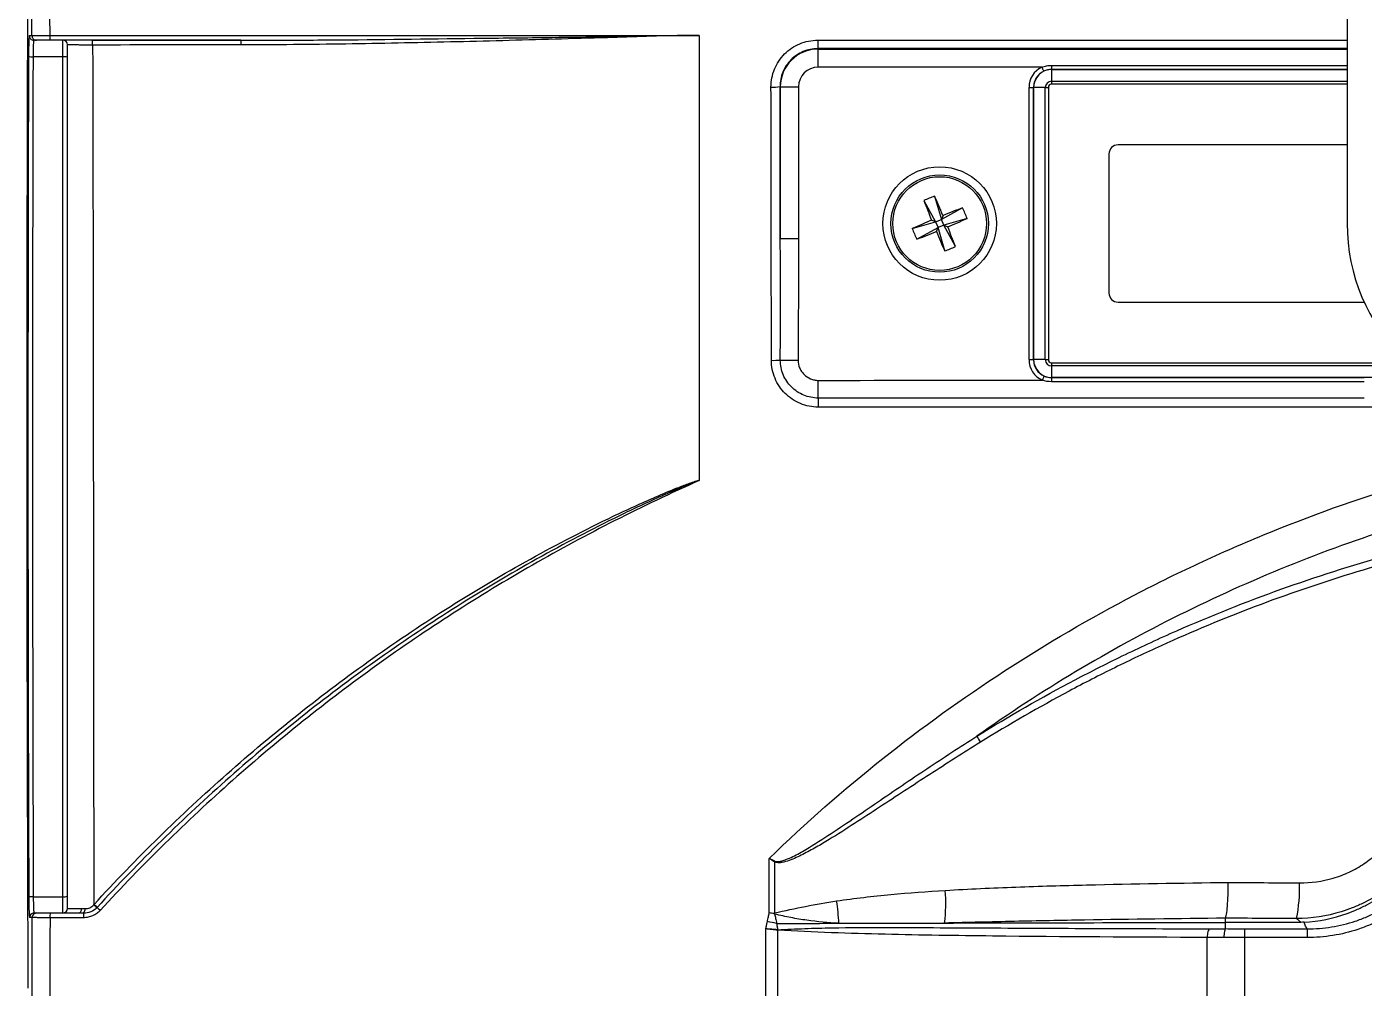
# Model space of a CAD drawing. Extents: x 14.8 to 109.8, y 1.6 to 86.6.
# Drawn here: x 70.87 to 75.294, y 35.009 to 38.189 of the extents above; entities that cross this region are included whole.
import ezdxf

# ---------------------------------------------------------------- set-up
doc = ezdxf.new("R2010")
doc.units = 0
doc.header["$MEASUREMENT"] = 0
doc.layers.add('OBJECT', color=7, linetype='CONTINUOUS')

msp = doc.modelspace()

# ---------------------------------------------------------------- linework, layer by layer
at = {"layer": 'OBJECT'}
for p, q in [((75.2369, 44.1632), (75.2369, 37.5382)), ((70.8784, 38.1595), (70.8871, 38.1595)), ((70.9021, 38.1445), (70.8934, 38.1445)), ((70.9458, 38.1605), (73.0943, 38.1605)), ((71.5784, 38.1445), (70.9461, 38.1445)), ((70.9893, 38.0897), (70.9893, 38.1445)), ((70.9893, 38.0897), (70.8908, 38.0897)), ((70.9893, 35.3121), (70.9893, 38.0897)), ((73.486, 38.1165), (73.4872, 38.1152)), ((73.4872, 38.1152), (75.2369, 38.1152)), ((73.4872, 38.0553), (73.4872, 38.1152)), ((74.2269, 38.0553), (73.4872, 38.0553)), ((74.2593, 38.0612), (74.2593, 38.0477)), ((74.2593, 38.0612), (75.2369, 38.0612)), ((74.2593, 38.0475), (74.2593, 38.0477)), ((75.2369, 38.0477), (74.2593, 38.0477)), ((74.2593, 38.0475), (75.2369, 38.0475)), ((74.2593, 38.0475), (74.2593, 38.009)), ((74.2593, 38.009), (74.2593, 37.9987)), ((74.2593, 38.009), (75.2369, 38.009)), ((75.2369, 37.9987), (74.2593, 37.9987)), ((73.3623, 37.9903), (73.3614, 37.9912)), ((73.3623, 37.489), (73.3623, 37.9903)), ((73.3623, 37.9903), (73.4223, 37.9903)), ((73.4223, 37.9903), (73.4223, 37.489)), ((74.1848, 37.9882), (74.1998, 37.9882)), ((74.1848, 37.0882), (74.1848, 37.9882)), ((74.2, 37.9882), (74.1998, 37.9882)), ((74.1998, 37.9882), (74.1998, 37.0882)), ((74.2, 37.0882), (74.2, 37.9882)), ((74.2386, 37.9882), (74.2, 37.9882)), ((74.2386, 37.0882), (74.2386, 37.9882)), ((74.2386, 37.9882), (74.2488, 37.9882)), ((74.2488, 37.9882), (74.2488, 37.0882)), ((75.2369, 37.7982), (74.4793, 37.7982)), ((74.4493, 37.7682), (74.4493, 37.3082)), ((73.8373, 37.6142), (73.8759, 37.5438)), ((73.8725, 37.6287), (73.8949, 37.5516)), ((73.9653, 37.5902), (73.8949, 37.5516)), ((73.9004, 37.5648), (73.8949, 37.5516)), ((73.7988, 37.5214), (73.8759, 37.5438)), ((73.8133, 37.4862), (73.8838, 37.5248)), ((73.8759, 37.5438), (73.8627, 37.5493)), ((73.8759, 37.5438), (73.8949, 37.5516)), ((73.8759, 37.5438), (73.8838, 37.5248)), ((73.8783, 37.5116), (73.8838, 37.5248)), ((73.9027, 37.5327), (73.8838, 37.5248)), ((73.9061, 37.4477), (73.8838, 37.5248)), ((73.9027, 37.5327), (73.8949, 37.5516)), ((73.9798, 37.555), (73.9027, 37.5327)), ((73.9027, 37.5327), (73.9159, 37.5272)), ((73.9413, 37.4622), (73.9027, 37.5327)), ((73.3623, 37.489), (73.4223, 37.489)), ((74.4793, 37.2782), (75.2935, 37.2782)), ((73.3623, 37.0865), (73.4213, 37.0863)), ((74.1848, 37.0882), (74.1998, 37.0882)), ((74.2, 37.0882), (74.1998, 37.0882)), ((74.2386, 37.0882), (74.2, 37.0882)), ((74.2386, 37.0882), (74.2488, 37.0882)), ((74.2593, 37.0777), (74.2593, 37.0675)), ((74.2593, 37.0777), (75.4394, 37.0777)), ((74.2593, 37.0675), (74.2593, 37.0289)), ((75.4508, 37.0675), (74.2593, 37.0675)), ((75.4996, 37.0289), (74.2593, 37.0289)), ((74.2593, 37.0289), (74.2593, 37.0287)), ((74.2593, 37.0287), (74.2593, 37.015)), ((70.8916, 35.3121), (70.9893, 35.3121)), ((70.9893, 35.2582), (70.9893, 35.3121)), ((70.8942, 35.2582), (70.9031, 35.2582)), ((70.9472, 35.2582), (71.0438, 35.2582)), ((70.8882, 35.2432), (70.8792, 35.2432)), ((71.0576, 35.2425), (70.9469, 35.2425)), ((74.8343, 35.2273), (74.8343, 35.241)), ((75.1044, 35.1769), (74.8975, 35.1769)), ((74.8978, 35.2055), (75.1048, 35.2055))]:
    msp.add_line(p, q, dxfattribs=at)
at = {"layer": 'OBJECT', "flags": 128}
for points in [[(74.2269, 38.0553), (74.2281, 38.0527), (74.2293, 38.0502), (74.2305, 38.0479), (74.2314, 38.0459), (74.2322, 38.0442), (74.2329, 38.0429), (74.2333, 38.0421), (74.2334, 38.0418)], [(74.229, 37.0202), (74.2302, 37.0228), (74.2313, 37.0253), (74.2324, 37.0276), (74.2333, 37.0297), (74.234, 37.0314), (74.2346, 37.0327), (74.235, 37.0335), (74.2351, 37.0339)], [(74.2593, 37.0287), (74.4093, 37.0287), (75.0093, 37.0287), (75.2936, 37.0287)], [(73.4878, 36.9611), (73.4878, 36.9641), (73.4878, 36.9687), (73.4878, 36.9748), (73.4878, 36.9821), (73.4878, 36.9905), (73.4878, 36.9997), (73.4878, 37.0095), (73.4878, 37.0196)], [(71.0438, 35.2582), (71.0453, 35.2585), (71.0466, 35.2594), (71.0479, 35.2608), (71.049, 35.2627), (71.0499, 35.2651), (71.0506, 35.2677), (71.0509, 35.2706), (71.051, 35.2736)], [(74.8343, 35.241), (74.8343, 35.241), (74.8343, 35.241)]]:
    msp.add_lwpolyline(points, dxfattribs=at)
at = {"layer": 'OBJECT'}
for radius in [0.1875, 0.161, 0.1549]:
    msp.add_circle((73.8893, 37.5382), radius, dxfattribs=at)
for centre, radius, start, end in [((70.8934, 38.1595), 0.015, 179.9822, 269.9825), ((70.9021, 38.1595), 0.015, 179.9822, 269.9825), ((71.1416, 38.1563), 0.1958, 178.7765, 183.4641), ((70.9893, 38.1295), 0.015, 360, 90), ((71.0312, 38.1326), 0.0567, 355.7857, 12.0678), ((71.5089, 38.1329), 0.0704, 356.7747, 9.4561), ((79.0702, 38.1384), 5.5842, 179.9379, 180.2249), ((70.8874, 38.1376), 0.0481, 256.045, 274.0611), ((70.993, 38.0453), 0.0445, 75.3109, 94.8012), ((74.2593, 37.9882), 0.0745, 115.8033, 180), ((74.2593, 37.9882), 0.0593, 90, 180), ((74.2593, 37.9882), 0.0595, 115.8033, 180), ((74.2593, 37.9882), 0.0208, 90, 180), ((74.2593, 37.9882), 0.0105, 90, 180), ((73.3383, 38.1244), 0.1352, 267.1017, 279.8562), ((74.4793, 37.7682), 0.03, 90, 180), ((74.0062, 37.2554), 0.3965, 109.698, 115.1987), ((76.428, 38.5896), 2.7682, 200.6303, 202.0738), ((71.3494, 36.4913), 2.7676, 22.8227, 24.2665), ((74.9406, 34.9996), 2.7681, 110.6303, 112.0738), ((73.6065, 37.4214), 0.3965, 19.698, 25.1985), ((74.9363, 34.9981), 2.7679, 112.8227, 114.2664), ((74.1721, 37.6551), 0.3965, 199.698, 205.1987), ((72.8427, 40.0775), 2.767, 292.8224, 294.2666), ((71.3515, 36.4872), 2.7673, 20.63, 22.074), ((75.8619, 37.5382), 0.625, 180, 0), ((72.8384, 40.076), 2.7672, 290.63, 292.0741), ((76.4293, 38.5852), 2.7677, 202.8226, 204.2664), ((73.7725, 37.821), 0.3965, 289.6978, 295.1986), ((74.4793, 37.3082), 0.03, 180, 270), ((73.3381, 37.5182), 0.4324, 269.2976, 273.2071), ((74.2593, 37.0882), 0.0745, 180, 246.0111), ((74.2593, 37.0882), 0.0595, 180, 246.0111), ((74.2593, 37.0882), 0.0593, 180, 270), ((74.2593, 37.0882), 0.0208, 180, 270), ((74.2593, 37.0882), 0.0105, 180, 270), ((82.3396, 36.9364), 8.8518, 179.84049, 180.03363), ((74.1849, 35.9244), 0.1904, 205.2186, 212.304), ((73.5308, 35.329), 0.2121, 151.5569, 152.3961), ((74.5897, 35.3393), 0.49, 348.2818, 2.1589), ((70.8882, 35.2713), 0.0409, 85.2463, 106.4632), ((70.993, 35.3498), 0.0379, 264.3838, 287.3175), ((73.3759, 35.2903), 0.5338, 352.9803, 4.5958), ((70.8942, 35.2432), 0.015, 90.0176, 180.0166), ((70.9031, 35.2432), 0.015, 90.0173, 180.0174), ((71.1379, 35.2466), 0.1911, 176.5011, 181.2138), ((70.9893, 35.2732), 0.015, 270, 0), ((71.355, 35.2456), 0.2974, 177.6308, 180.5978), ((71.0422, 35.2717), 0.0208, 318.6311, 3.5911), ((70.9668, 35.1536), 0.1817, 42.1481, 46.5542), ((70.9718, 35.1514), 0.1812, 43.7695, 48.1837), ((71.217, 35.3833), 0.1563, 222.9581, 228.1862), ((72.7823, 35.1856), 0.7745, 2.8523, 8.342), ((73.4475, 35.1922), 0.0946, 173.5078, 174.671), ((73.4486, 35.1954), 0.0951, 175.4519, 176.6129), ((75.7487, 35.1824), 0.6443, 177.9384, 180.4884)]:
    msp.add_arc(centre, radius, start, end, dxfattribs=at)
for centre, major_axis, ratio, start_param, end_param in [((70.8784, 38.0845), (0, 0.075), 0.034921, 0, 1.484186), ((70.8934, 38.0845), (0, 0.06), 0.043651, 0, 1.484186), ((71.3877, 36.8182), (0, 14.7132), 0.034921, 1.484186, 1.673448), ((71.4027, 36.8182), (0, 14.6982), 0.034956, 1.484186, 1.673448), ((73.4873, 37.9902), (0.0884, -0.0884), 0.999951, 2.356803, 3.926382), ((73.4873, 37.9902), (0.046, -0.046), 0.998783, 2.356803, 3.926382), ((70.8792, 35.3182), (0, 0.075), 0.034921, 1.673448, 3.141593), ((70.8942, 35.3182), (0, 0.06), 0.043651, 1.673448, 3.141593)]:
    msp.add_ellipse(centre, major_axis=major_axis, ratio=ratio, start_param=start_param, end_param=end_param, dxfattribs=at)
for points in [[(70.8871, 38.1595), (70.8855, 38.83), (70.883, 39.4984), (70.8796, 40.1632)], [(70.9383, 40.1632), (70.9418, 39.4988), (70.9443, 38.8306), (70.9458, 38.1605)], [(71.0866, 38.1445), (71.2505, 38.1445), (71.4144, 38.1445), (71.5784, 38.1445)], [(72.9632, 38.1595), (72.9633, 38.1592), (72.9633, 38.1589), (72.9633, 38.1587)], [(73.0943, 38.1605), (73.0943, 38.1551), (73.0943, 38.1498), (73.0943, 38.1445)], [(73.0943, 38.1445), (73.0943, 38.1216), (73.0943, 38.0987), (73.0943, 38.0758)], [(71.5792, 38.1289), (71.4153, 38.1288), (71.2515, 38.1287), (71.0877, 38.1285)], [(73.3328, 37.0858), (73.3325, 37.3872), (73.3321, 37.6885), (73.3314, 37.9894)], [(73.3614, 37.9912), (73.3618, 37.8239), (73.3621, 37.6565), (73.3623, 37.489)], [(73.3623, 37.0865), (73.3624, 37.2207), (73.3624, 37.3548), (73.3623, 37.489)], [(74.2351, 37.0339), (74.2428, 37.0305), (74.251, 37.0287), (74.2593, 37.0287)], [(73.4878, 37.0196), (73.7349, 37.0197), (73.982, 37.0199), (74.229, 37.0202)], [(74.2593, 37.015), (74.249, 37.015), (74.2388, 37.0167), (74.229, 37.0202)], [(75.2936, 36.9612), (74.6917, 36.9614), (74.0897, 36.9611), (73.4878, 36.9611)], [(73.0943, 36.7044), (73.0943, 36.699), (73.0943, 36.6936), (73.0943, 36.6882)], [(73.3443, 35.4301), (73.3381, 35.4329), (73.3319, 35.4357), (73.3257, 35.4386)], [(73.3429, 35.4273), (73.3372, 35.4311), (73.3314, 35.4348), (73.3257, 35.4386)], [(74.8439, 35.3593), (74.9223, 35.3588), (75.0009, 35.3583), (75.0794, 35.3577)], [(71.0578, 35.2579), (71.0531, 35.2581), (71.0485, 35.2582), (71.0438, 35.2582)], [(71.051, 35.2736), (71.0549, 35.2736), (71.0589, 35.2733), (71.063, 35.273)], [(71.0917, 35.2855), (71.092, 35.2858), (71.0923, 35.2861), (71.0926, 35.2864)], [(71.1026, 35.2767), (71.1022, 35.2763), (71.1019, 35.2759), (71.1015, 35.2755)], [(73.3415, 35.2565), (73.3362, 35.2571), (73.3309, 35.2577), (73.3257, 35.2583)], [(70.8818, 33.1779), (70.8849, 33.8636), (70.887, 34.5526), (70.8882, 35.2432)], [(70.9469, 35.2425), (70.9457, 34.5495), (70.9436, 33.8582), (70.9405, 33.1702)], [(73.35, 35.2237), (73.34, 35.2257), (73.3297, 35.2278), (73.3194, 35.23)], [(73.3501, 35.2237), (73.35, 35.2237), (73.35, 35.2237), (73.35, 35.2237)], [(73.3501, 35.2237), (73.4187, 35.2238), (73.4873, 35.224), (73.5559, 35.2242)], [(73.5559, 35.2242), (73.6724, 35.2245), (73.789, 35.2247), (73.9057, 35.225)], [(73.9057, 35.225), (74.2151, 35.2258), (74.5246, 35.2265), (74.8343, 35.2273)], [(74.8343, 35.241), (74.8343, 35.241), (74.8343, 35.241), (74.8343, 35.241)], [(75.0695, 35.2397), (74.9911, 35.2402), (74.9127, 35.2406), (74.8343, 35.241)], [(75.0841, 35.2273), (75.0009, 35.2273), (74.9176, 35.2273), (74.8343, 35.2273)], [(75.0946, 35.2276), (75.0912, 35.2274), (75.0877, 35.2273), (75.0841, 35.2273)], [(75.1048, 35.2055), (75.101, 35.211), (75.0976, 35.2184), (75.0946, 35.2276)], [(73.3537, 35.201), (73.3535, 35.201), (73.3534, 35.201), (73.3533, 35.201)], [(73.3535, 35.2029), (73.3536, 35.2029), (73.3537, 35.2029), (73.3538, 35.2029)], [(74.8298, 35.1777), (74.8109, 35.1773), (74.7924, 35.1772), (74.7742, 35.1772)], [(74.782, 35.2058), (74.7991, 35.2058), (74.8166, 35.206), (74.8343, 35.2063)], [(74.8975, 35.1769), (74.8748, 35.1769), (74.8521, 35.1771), (74.8298, 35.1777)], [(74.8343, 35.2064), (74.8553, 35.2058), (74.8765, 35.2055), (74.8978, 35.2055)], [(74.8975, 35.1769), (74.8975, 34.5569), (74.8974, 33.9374), (74.8971, 33.3186)]]:
    msp.add_open_spline(points, degree=3, dxfattribs=at)
for points, knots in [([(70.8729, 38.3824), (70.8719, 38.1021), (70.8711, 37.8211), (70.8702, 37.2583), (70.87, 36.9765), (70.8701, 36.4129), (70.8705, 36.1312), (70.8718, 35.5694), (70.8727, 35.289), (70.8739, 35.0094)], [0, 0, 0, 0, 0.25, 0.25, 0.5, 0.5, 0.75, 0.75, 1, 1, 1, 1]), ([(70.8871, 38.1595), (70.8874, 38.1596), (70.8891, 38.1597), (70.8937, 38.1599), (70.8955, 38.16), (70.8998, 38.1601), (70.9022, 38.1601), (70.9076, 38.1602), (70.9105, 38.1603), (70.9168, 38.1603), (70.9202, 38.1604), (70.9306, 38.1604), (70.9382, 38.1605), (70.9458, 38.1605)], [0, 0, 0, 0, 0.25, 0.25, 0.375, 0.375, 0.5, 0.5, 0.625, 0.625, 0.75, 0.75, 1, 1, 1, 1]), ([(70.9461, 38.1445), (70.9347, 38.1445), (70.9235, 38.1445), (70.9114, 38.1445), (70.9082, 38.1445), (70.9036, 38.1445), (70.9023, 38.1445), (70.9021, 38.1445)], [0, 0, 0, 0, 0.5, 0.5, 0.75, 0.75, 1, 1, 1, 1]), ([(71.5784, 38.1445), (71.5983, 38.1445), (71.6982, 38.1445), (71.9549, 38.1456), (72.1917, 38.1487), (72.3486, 38.1508)], [0, 0, 0, 0, 0.0778207, 0.389131, 1, 1, 1, 1]), ([(72.9633, 38.1586), (72.9345, 38.1574), (72.9056, 38.1565), (72.8479, 38.1546), (72.8191, 38.1537), (72.7325, 38.1511), (72.6748, 38.1494), (72.5018, 38.1444), (72.3864, 38.1413), (72.1557, 38.1359), (72.0404, 38.1336), (71.8098, 38.1301), (71.6945, 38.129), (71.5792, 38.1289)], [0, 0, 0, 0, 0.0625, 0.0625, 0.125, 0.125, 0.25, 0.25, 0.5, 0.5, 0.75, 0.75, 1, 1, 1, 1]), ([(72.3486, 38.1508), (72.4351, 38.1517), (72.6399, 38.1538), (72.8448, 38.1574), (72.9632, 38.1595)], [0, 0, 0, 0, 0.4220336, 1, 1, 1, 1]), ([(73.0943, 38.1605), (73.0727, 38.1602), (73.029, 38.1597), (72.9853, 38.159), (72.9633, 38.1586)], [0, 0, 0, 0, 0.495547, 1, 1, 1, 1]), ([(73.3314, 37.9894), (73.3314, 37.9996), (73.3324, 38.0097), (73.3362, 38.0294), (73.3392, 38.0393), (73.3469, 38.058), (73.3516, 38.0669), (73.3628, 38.0838), (73.3693, 38.0918), (73.3835, 38.1061), (73.3913, 38.1125), (73.4082, 38.1239), (73.4172, 38.1287), (73.4358, 38.1365), (73.4455, 38.1394), (73.4656, 38.1435), (73.4757, 38.1445), (73.4859, 38.1445)], [0, 0, 0, 0, 0.125, 0.125, 0.25, 0.25, 0.375, 0.375, 0.5, 0.5, 0.625, 0.625, 0.75, 0.75, 0.875, 0.875, 1, 1, 1, 1]), ([(73.4859, 38.1445), (73.5059, 38.1445), (73.6059, 38.1445), (74.0259, 38.1445), (74.5897, 38.1446), (75.0732, 38.145), (75.2369, 38.1451)], [0, 0, 0, 0, 0.034264, 0.171322, 0.719555, 1, 1, 1, 1]), ([(71.0043, 35.2732), (71.0043, 35.3328), (71.0043, 35.3923), (71.0043, 35.5113), (71.0043, 35.5709), (71.0043, 35.7495), (71.0043, 35.8686), (71.0043, 36.2258), (71.0043, 36.4641), (71.0043, 36.9403), (71.0043, 37.1783), (71.0043, 37.5352), (71.0043, 37.6541), (71.0043, 37.8324), (71.0043, 37.8918), (71.0043, 38.0107), (71.0043, 38.0701), (71.0043, 38.1295)], [0, 0, 0, 0, 0.0625, 0.0625, 0.125, 0.125, 0.25, 0.25, 0.5, 0.5, 0.75, 0.75, 0.875, 0.875, 0.9375, 0.9375, 1, 1, 1, 1]), ([(71.0877, 38.1285), (71.0764, 38.1285), (71.0654, 38.1285), (71.0502, 38.1286), (71.0453, 38.1286), (71.0363, 38.1287), (71.0321, 38.1287), (71.0245, 38.1288), (71.0211, 38.1289), (71.0151, 38.129), (71.0126, 38.129), (71.0085, 38.1292), (71.0069, 38.1292), (71.0048, 38.1293), (71.0043, 38.1294), (71.0043, 38.1295)], [0, 0, 0, 0, 0.25, 0.25, 0.375, 0.375, 0.5, 0.5, 0.625, 0.625, 0.75, 0.75, 0.875, 0.875, 1, 1, 1, 1]), ([(71.0877, 38.1285), (71.0882, 38.0693), (71.0883, 38.0102), (71.0886, 37.8919), (71.0887, 37.8328), (71.089, 37.6553), (71.0891, 37.5369), (71.0896, 37.1817), (71.0899, 36.9448), (71.0904, 36.4708), (71.0906, 36.2337), (71.091, 35.8781), (71.0911, 35.7595), (71.0913, 35.5818), (71.0914, 35.5225), (71.0915, 35.404), (71.0916, 35.3447), (71.0917, 35.2855)], [0, 0, 0, 0, 0.0625, 0.0625, 0.125, 0.125, 0.25, 0.25, 0.5, 0.5, 0.75, 0.75, 0.875, 0.875, 0.9375, 0.9375, 1, 1, 1, 1]), ([(73.486, 38.1165), (73.4694, 38.1165), (73.453, 38.1132), (73.4305, 38.1037), (73.4232, 38.0998), (73.4096, 38.0906), (73.4033, 38.0854), (73.3918, 38.0739), (73.3866, 38.0674), (73.3776, 38.0538), (73.3738, 38.0466), (73.3676, 38.0314), (73.3653, 38.0235), (73.3622, 38.0076), (73.3614, 37.9995), (73.3614, 37.9912)], [0, 0, 0, 0, 0.25, 0.25, 0.375, 0.375, 0.5, 0.5, 0.625, 0.625, 0.75, 0.75, 0.875, 0.875, 1, 1, 1, 1]), ([(75.2369, 38.1171), (75.1915, 38.117), (74.608, 38.1166), (74.0243, 38.1165), (73.486, 38.1165)], [0, 0, 0, 0, 0.077834, 1, 1, 1, 1]), ([(73.0943, 38.0758), (73.0943, 38.0758), (73.0943, 38.0528), (73.0943, 37.9939), (73.0943, 37.8903), (73.0943, 37.7745), (73.0943, 37.6275), (73.0943, 37.4725), (73.0943, 37.3303), (73.0943, 37.2375), (73.0943, 37.1902), (73.0943, 37.1653), (73.0943, 37.158)], [0.0237699, 0.0237699, 0.0237699, 0.0237699, 0.0237952, 0.04759, 0.0849764, 0.131375, 0.1678241, 0.2374899, 0.2922153, 0.3154556, 0.3337149, 0.3412994, 0.3412994, 0.3412994, 0.3412994]), ([(74.2269, 38.0553), (74.2321, 38.0573), (74.2375, 38.0588), (74.2483, 38.0607), (74.2538, 38.0612), (74.2593, 38.0612)], [0, 0, 0, 0, 0.5, 0.5, 1, 1, 1, 1]), ([(74.2593, 38.0477), (74.2548, 38.0477), (74.2504, 38.0472), (74.2417, 38.0452), (74.2375, 38.0437), (74.2334, 38.0418)], [0, 0, 0, 0, 0.5, 0.5, 1, 1, 1, 1]), ([(73.4223, 37.489), (73.4223, 37.4148), (73.4221, 37.3405), (73.4219, 37.2663), (73.4217, 37.2063), (73.4215, 37.1463), (73.4213, 37.0863)], [0, 0, 0, 0, 0.00565795, 0.00565795, 0.00565795, 0.01022995, 0.01022995, 0.01022995, 0.01022995]), ([(73.0943, 37.158), (73.0943, 37.0964), (73.0943, 36.9808), (73.0943, 36.8296), (73.0943, 36.7399), (73.0943, 36.7044)], [0.3412994, 0.3412994, 0.3412994, 0.3412994, 0.4051377, 0.4612498, 0.4981218, 0.4981218, 0.4981218, 0.4981218]), ([(73.4878, 36.9312), (73.4775, 36.9312), (73.4675, 36.9322), (73.4477, 36.9361), (73.4379, 36.9391), (73.4191, 36.9468), (73.4103, 36.9516), (73.3934, 36.9628), (73.3854, 36.9693), (73.3711, 36.9835), (73.3647, 36.9913), (73.3534, 37.0082), (73.3486, 37.0172), (73.3408, 37.0358), (73.3378, 37.0455), (73.3338, 37.0655), (73.3328, 37.0756), (73.3328, 37.0858)], [0, 0, 0, 0, 0.125, 0.125, 0.25, 0.25, 0.375, 0.375, 0.5, 0.5, 0.625, 0.625, 0.75, 0.75, 0.875, 0.875, 1, 1, 1, 1]), ([(73.4878, 36.9611), (73.4795, 36.9611), (73.4714, 36.9619), (73.4553, 36.9651), (73.4474, 36.9675), (73.4322, 36.9737), (73.425, 36.9776), (73.4114, 36.9867), (73.4049, 36.9919), (73.3932, 37.0036), (73.388, 37.01), (73.3789, 37.0235), (73.375, 37.0309), (73.3687, 37.046), (73.3663, 37.0538), (73.3631, 37.0699), (73.3623, 37.0782), (73.3623, 37.0865)], [0, 0, 0, 0, 0.125, 0.125, 0.25, 0.25, 0.375, 0.375, 0.5, 0.5, 0.625, 0.625, 0.75, 0.75, 0.875, 0.875, 1, 1, 1, 1]), ([(73.4213, 37.0863), (73.4212, 37.0775), (73.4229, 37.0688), (73.4279, 37.0567), (73.43, 37.0528), (73.4348, 37.0456), (73.4376, 37.0422), (73.4469, 37.0329), (73.4542, 37.028), (73.4663, 37.023), (73.4706, 37.0217), (73.4791, 37.02), (73.4834, 37.0196), (73.4878, 37.0196)], [0, 0, 0, 0, 0.25, 0.25, 0.375, 0.375, 0.5, 0.5, 0.75, 0.75, 0.875, 0.875, 1, 1, 1, 1]), ([(75.2936, 37.0152), (75.2836, 37.0152), (75.2736, 37.0152), (75.2636, 37.0152), (75.2236, 37.0152), (75.1836, 37.0152), (75.1436, 37.0152), (74.9836, 37.0152), (74.8236, 37.0152), (74.6636, 37.0151), (74.5788, 37.0151), (74.4941, 37.0151), (74.4093, 37.0151), (74.3593, 37.015), (74.3093, 37.015), (74.2593, 37.015)], [0, 0, 0, 0, 0.000762, 0.000762, 0.000762, 0.00381, 0.00381, 0.00381, 0.016002, 0.016002, 0.016002, 0.02245946, 0.02245946, 0.02245946, 0.02626946, 0.02626946, 0.02626946, 0.02626946]), ([(73.3257, 35.4386), (73.4457, 35.5557), (73.5709, 35.6655), (73.8307, 35.8719), (73.9652, 35.9685), (74.2433, 36.1491), (74.3868, 36.233), (74.609, 36.3491), (74.6843, 36.3861), (74.8358, 36.4561), (74.9121, 36.4892), (75.1428, 36.5825), (75.2989, 36.637), (75.6157, 36.7309), (75.7763, 36.7702), (76.0207, 36.8177), (76.1027, 36.8317), (76.2679, 36.8557), (76.3512, 36.8658), (76.601, 36.8899), (76.768, 36.8981), (76.9355, 36.8981)], [0, 0, 0, 0, 0.125, 0.125, 0.25, 0.25, 0.375, 0.375, 0.4375, 0.4375, 0.5, 0.5, 0.625, 0.625, 0.75, 0.75, 0.8125, 0.8125, 0.875, 0.875, 1, 1, 1, 1]), ([(75.747, 36.9302), (75.4451, 36.9305), (74.6921, 36.9311), (73.9389, 36.9312), (73.4878, 36.9312)], [0, 0, 0, 0, 0.4009851, 1, 1, 1, 1]), ([(76.9335, 36.7725), (76.901, 36.7725), (76.8683, 36.7722), (76.8031, 36.771), (76.7705, 36.77), (76.6728, 36.7662), (76.5428, 36.7586), (76.413, 36.746), (76.2834, 36.7309), (76.2188, 36.7221), (75.8978, 36.6722), (75.6468, 36.6131), (75.1561, 36.4571), (74.9164, 36.3602), (74.4488, 36.1274), (74.2255, 35.9938), (74.0127, 35.8433)], [0, 0, 0, 0, 0.03125, 0.03125, 0.0625, 0.0625, 0.125, 0.1875, 0.1875, 0.25, 0.25, 0.5, 0.5, 0.75, 0.75, 1, 1, 1, 1]), ([(71.0926, 35.2864), (71.162, 35.3623), (71.2335, 35.4363), (71.3803, 35.5805), (71.4555, 35.6504), (71.6862, 35.8541), (71.8469, 35.9817), (72.0986, 36.1602), (72.1841, 36.2174), (72.3578, 36.3268), (72.4461, 36.3791), (72.6256, 36.4786), (72.7169, 36.5259), (72.8563, 36.5924), (72.9031, 36.6138), (72.974, 36.6445), (72.9978, 36.6545), (73.0336, 36.6688), (73.0456, 36.6735), (73.0637, 36.6801), (73.0698, 36.6823), (73.079, 36.6853), (73.082, 36.6863), (73.0867, 36.6876), (73.0883, 36.688), (73.0906, 36.6885), (73.0914, 36.6886), (73.0926, 36.6887), (73.093, 36.6888), (73.0938, 36.6887), (73.0944, 36.6886), (73.0944, 36.6882)], [0, 0, 0, 0, 0.125, 0.125, 0.25, 0.25, 0.5, 0.5, 0.625, 0.625, 0.75, 0.75, 0.875, 0.875, 0.9375, 0.9375, 0.96875, 0.96875, 0.984375, 0.984375, 0.992188, 0.992188, 0.996094, 0.996094, 0.998047, 0.998047, 0.999023, 0.999023, 0.999512, 0.999512, 1, 1, 1, 1]), ([(73.0942, 36.6882), (73.0942, 36.6883), (73.0941, 36.6884), (73.0939, 36.6884), (73.0938, 36.6884), (73.0935, 36.6883), (73.0933, 36.6883), (73.0927, 36.6882), (73.0923, 36.6881), (73.0912, 36.6878), (73.0904, 36.6875), (73.0881, 36.6868), (73.0866, 36.6862), (73.0821, 36.6846), (73.0791, 36.6835), (73.0701, 36.68), (73.0641, 36.6776), (73.0463, 36.6703), (73.0344, 36.6653), (72.999, 36.6501), (72.9756, 36.6397), (72.9054, 36.6079), (72.859, 36.5859), (72.7207, 36.5179), (72.63, 36.47), (72.4515, 36.3695), (72.3637, 36.3169), (72.1908, 36.2069), (72.1057, 36.1495), (71.855, 35.9707), (71.6948, 35.8432), (71.4648, 35.6398), (71.3898, 35.5699), (71.2434, 35.4261), (71.172, 35.3524), (71.1026, 35.2767)], [0, 0, 0, 0, 0.000122, 0.000122, 0.000244, 0.000244, 0.000488, 0.000488, 0.000977, 0.000977, 0.001953, 0.001953, 0.003906, 0.003906, 0.007813, 0.007813, 0.015625, 0.015625, 0.03125, 0.03125, 0.0625, 0.0625, 0.125, 0.125, 0.25, 0.25, 0.375, 0.375, 0.5, 0.5, 0.75, 0.75, 0.875, 0.875, 1, 1, 1, 1]), ([(73.0943, 36.6882), (73, 36.6464), (72.9068, 36.6022), (72.7229, 36.5091), (72.632, 36.46), (72.3647, 36.3068), (72.193, 36.1962), (71.8624, 35.9588), (71.7035, 35.8319), (71.3984, 35.5618), (71.2523, 35.4185), (71.1128, 35.2668)], [0, 0, 0, 0, 0.125, 0.125, 0.25, 0.25, 0.5, 0.5, 0.75, 0.75, 1, 1, 1, 1]), ([(74.0127, 35.8433), (74.1186, 35.9092), (74.2267, 35.9711), (74.392, 36.0581), (74.4477, 36.0862), (74.56, 36.1404), (74.6166, 36.1664), (74.9007, 36.2914), (75.1328, 36.3743), (75.6063, 36.5079), (75.8476, 36.5586), (76.155, 36.6027), (76.2167, 36.6106), (76.3408, 36.6243), (76.403, 36.6302), (76.5897, 36.645), (76.7144, 36.6509), (76.8393, 36.6529)], [0, 0, 0, 0, 0.125, 0.125, 0.1875, 0.1875, 0.25, 0.25, 0.5, 0.5, 0.75, 0.75, 0.8125, 0.8125, 0.875, 0.875, 1, 1, 1, 1]), ([(76.5727, 36.6179), (76.5162, 36.6144), (76.4598, 36.6102), (76.347, 36.6001), (76.2906, 36.5942), (76.1222, 36.5741), (76.0109, 36.5576), (75.6797, 36.4983), (75.4627, 36.4459), (75.0363, 36.3144), (74.8269, 36.2352), (74.5702, 36.1186), (74.5191, 36.0944), (74.4177, 36.0444), (74.3674, 36.0186), (74.218, 35.9388), (74.1201, 35.8824), (74.024, 35.8226)], [0, 0, 0, 0, 0.0625, 0.0625, 0.125, 0.125, 0.25, 0.25, 0.5, 0.5, 0.75, 0.75, 0.8125, 0.8125, 0.875, 0.875, 1, 1, 1, 1]), ([(73.3443, 35.4301), (73.3482, 35.4283), (73.3525, 35.4282), (73.3607, 35.4288), (73.3648, 35.4297), (73.3768, 35.433), (73.3845, 35.436), (73.4073, 35.4461), (73.4218, 35.4539), (73.4647, 35.4784), (73.4924, 35.4962), (73.5474, 35.5322), (73.5747, 35.5507), (73.6292, 35.5876), (73.6564, 35.6062), (73.7379, 35.6619), (73.7924, 35.6989), (73.902, 35.7719), (73.9571, 35.8079), (74.0127, 35.8433)], [0, 0, 0, 0, 0.015625, 0.015625, 0.03125, 0.03125, 0.0625, 0.0625, 0.125, 0.125, 0.25, 0.25, 0.375, 0.375, 0.5, 0.5, 0.75, 0.75, 1, 1, 1, 1]), ([(74.024, 35.8226), (73.9678, 35.7877), (73.9121, 35.7522), (73.801, 35.6804), (73.7457, 35.6441), (73.6627, 35.5897), (73.635, 35.5717), (73.5795, 35.5359), (73.5516, 35.5181), (73.5093, 35.4923), (73.4951, 35.4839), (73.4665, 35.4675), (73.452, 35.4595), (73.4225, 35.4445), (73.4075, 35.4375), (73.3838, 35.4291), (73.3758, 35.4266), (73.3634, 35.4246), (73.3592, 35.4242), (73.3508, 35.4246), (73.3466, 35.4253), (73.3429, 35.4273)], [0, 0, 0, 0, 0.25, 0.25, 0.5, 0.5, 0.625, 0.625, 0.75, 0.75, 0.8125, 0.8125, 0.875, 0.875, 0.9375, 0.9375, 0.96875, 0.96875, 0.984375, 0.984375, 1, 1, 1, 1]), ([(75.0794, 35.3577), (75.1174, 35.3575), (75.1547, 35.3626), (75.2001, 35.376), (75.2092, 35.3791), (75.2269, 35.3858), (75.2356, 35.3895), (75.2611, 35.4015), (75.2775, 35.4109), (75.3087, 35.4321), (75.3237, 35.4441), (75.3512, 35.4701), (75.3638, 35.4841), (75.3811, 35.5065), (75.3865, 35.5142), (75.3969, 35.5302), (75.4018, 35.5385), (75.4153, 35.5636), (75.423, 35.581), (75.4293, 35.5991)], [0, 0, 0, 0, 0.25, 0.25, 0.3125, 0.3125, 0.375, 0.375, 0.5, 0.5, 0.625, 0.625, 0.75, 0.75, 0.8125, 0.8125, 0.875, 0.875, 1, 1, 1, 1]), ([(75.5336, 35.563), (75.5251, 35.5392), (75.5148, 35.5162), (75.4966, 35.4829), (75.4901, 35.472), (75.4763, 35.4509), (75.469, 35.4407), (75.4461, 35.411), (75.4294, 35.3924), (75.393, 35.3579), (75.3732, 35.3418), (75.3319, 35.3134), (75.3104, 35.3009), (75.2766, 35.2845), (75.2651, 35.2795), (75.2417, 35.2703), (75.2297, 35.2661), (75.1695, 35.2475), (75.1201, 35.24), (75.0695, 35.2397)], [0, 0, 0, 0, 0.125, 0.125, 0.1875, 0.1875, 0.25, 0.25, 0.375, 0.375, 0.5, 0.5, 0.625, 0.625, 0.6875, 0.6875, 0.75, 0.75, 1, 1, 1, 1]), ([(75.0946, 35.2276), (75.1433, 35.2304), (75.1907, 35.2401), (75.2484, 35.2609), (75.2599, 35.2656), (75.2824, 35.2756), (75.2934, 35.2809), (75.3258, 35.2982), (75.3465, 35.3112), (75.3862, 35.3401), (75.4053, 35.3562), (75.4406, 35.3906), (75.457, 35.4088), (75.487, 35.4475), (75.5007, 35.468), (75.5191, 35.5002), (75.5248, 35.5111), (75.5328, 35.5277), (75.5354, 35.5333), (75.5403, 35.5445), (75.5427, 35.5502), (75.5449, 35.5559)], [0, 0, 0, 0, 0.25, 0.25, 0.3125, 0.3125, 0.375, 0.375, 0.5, 0.5, 0.625, 0.625, 0.75, 0.75, 0.875, 0.875, 0.9375, 0.9375, 0.96875, 0.96875, 1, 1, 1, 1]), ([(73.3257, 35.2583), (73.3257, 35.2689), (73.3257, 35.2796), (73.3257, 35.2903), (73.3257, 35.2987), (73.3257, 35.3071), (73.3257, 35.3156), (73.3257, 35.3566), (73.3257, 35.3976), (73.3257, 35.4386)], [0, 0, 0, 0, 0.000815022, 0.000815022, 0.000815022, 0.001457046, 0.001457046, 0.001457046, 0.004585701, 0.004585701, 0.004585701, 0.004585701]), ([(73.3429, 35.4273), (73.3429, 35.3955), (73.3429, 35.3637), (73.3429, 35.3319), (73.3429, 35.3181), (73.3429, 35.3042), (73.3429, 35.2904), (73.3429, 35.2797), (73.3429, 35.269), (73.3429, 35.2583)], [-0.002425237, -0.002425237, -0.002425237, -0.002425237, 0, 0, 0, 0.001056407, 0.001056407, 0.001056407, 0.00187139, 0.00187139, 0.00187139, 0.00187139]), ([(73.9079, 35.333), (73.9857, 35.3377), (74.0636, 35.3412), (74.2194, 35.3469), (74.2974, 35.3492), (74.5315, 35.3549), (74.6876, 35.3573), (74.8439, 35.3593)], [0, 0, 0, 0, 0.25, 0.25, 0.5, 0.5, 1, 1, 1, 1]), ([(74.8343, 35.241), (74.8357, 35.2432), (74.8369, 35.2478), (74.8392, 35.2615), (74.8403, 35.2704), (74.842, 35.2919), (74.8427, 35.3041), (74.8434, 35.3242), (74.8436, 35.331), (74.8438, 35.345), (74.8439, 35.3522), (74.8439, 35.3593)], [0, 0, 0, 0, 0.25, 0.25, 0.5, 0.5, 0.75, 0.75, 0.875, 0.875, 1, 1, 1, 1]), ([(73.5486, 35.298), (73.6081, 35.307), (73.668, 35.3137), (73.7878, 35.325), (73.8478, 35.3294), (73.9079, 35.333)], [0, 0, 0, 0, 0.5, 0.5, 1, 1, 1, 1]), ([(75.1048, 35.2055), (75.132, 35.2055), (75.1589, 35.2077), (75.2119, 35.2162), (75.2381, 35.2226), (75.2768, 35.2354), (75.2896, 35.2403), (75.3144, 35.2509), (75.3266, 35.2566), (75.3623, 35.2754), (75.3851, 35.2899), (75.4069, 35.3064)], [0, 0, 0, 0, 0.25, 0.25, 0.5, 0.5, 0.625, 0.625, 0.75, 0.75, 1, 1, 1, 1]), ([(70.9031, 35.2582), (70.9035, 35.2582), (70.9084, 35.2582), (70.9206, 35.2582), (70.9254, 35.2582), (70.9359, 35.2582), (70.9414, 35.2582), (70.9472, 35.2582)], [0, 0, 0, 0, 0.5, 0.5, 0.75, 0.75, 1, 1, 1, 1]), ([(71.0043, 35.2732), (71.0043, 35.2733), (71.0054, 35.2733), (71.0096, 35.2734), (71.0128, 35.2734), (71.021, 35.2735), (71.026, 35.2735), (71.0375, 35.2735), (71.044, 35.2736), (71.051, 35.2736)], [0, 0, 0, 0, 0.25, 0.25, 0.5, 0.5, 0.75, 0.75, 1, 1, 1, 1]), ([(71.1128, 35.2668), (71.1093, 35.2629), (71.1054, 35.2595), (71.0971, 35.2535), (71.0925, 35.2509), (71.0831, 35.2468), (71.0782, 35.2452), (71.068, 35.2431), (71.0628, 35.2425), (71.0576, 35.2425)], [0, 0, 0, 0, 0.25, 0.25, 0.5, 0.5, 0.75, 0.75, 1, 1, 1, 1]), ([(71.1015, 35.2755), (71.0958, 35.2696), (71.0889, 35.2651), (71.0741, 35.2591), (71.0659, 35.2577), (71.0578, 35.2579)], [0, 0, 0, 0, 0.5, 0.5, 1, 1, 1, 1]), ([(71.063, 35.273), (71.0682, 35.2726), (71.0737, 35.2733), (71.0837, 35.2777), (71.0881, 35.2812), (71.0917, 35.2855)], [0, 0, 0, 0, 0.5, 0.5, 1, 1, 1, 1]), ([(73.3194, 35.23), (73.3197, 35.2312), (73.3199, 35.2324), (73.3202, 35.2336), (73.3208, 35.2365), (73.3214, 35.2394), (73.3221, 35.2422), (73.323, 35.2466), (73.324, 35.251), (73.325, 35.2554), (73.3252, 35.2564), (73.3254, 35.2573), (73.3257, 35.2583)], [0, 0, 0, 0, 0.000093631, 0.000093631, 0.000093631, 0.0003189334, 0.0003189334, 0.0003189334, 0.0006621485, 0.0006621485, 0.0006621485, 0.0007361805, 0.0007361805, 0.0007361805, 0.0007361805]), ([(73.3415, 35.2565), (73.3419, 35.257), (73.3422, 35.2575), (73.3426, 35.258), (73.3427, 35.2581), (73.3428, 35.2582), (73.3429, 35.2583)], [0, 0, 0, 0, 0.00004614613, 0.00004614613, 0.00004614613, 0.00005757353, 0.00005757353, 0.00005757353, 0.00005757353]), ([(73.3415, 35.2565), (73.3421, 35.2559), (73.3428, 35.2552), (73.3434, 35.2546), (73.3435, 35.2545), (73.3436, 35.2543), (73.3438, 35.2542)], [0, 0, 0, 0, 0.00007127425, 0.00007127425, 0.00007127425, 0.00008310735, 0.00008310735, 0.00008310735, 0.00008310735]), ([(73.3429, 35.2583), (73.377, 35.266), (73.4111, 35.2735), (73.4797, 35.2869), (73.5141, 35.2928), (73.5486, 35.298)], [0, 0, 0, 0, 0.5, 0.5, 1, 1, 1, 1]), ([(75.424, 35.284), (75.401, 35.2665), (75.3769, 35.2512), (75.3391, 35.2312), (75.3262, 35.2251), (75.2999, 35.2138), (75.2865, 35.2087), (75.2455, 35.195), (75.2178, 35.1883), (75.1617, 35.1792), (75.1332, 35.1769), (75.1044, 35.1769)], [0, 0, 0, 0, 0.25, 0.25, 0.375, 0.375, 0.5, 0.5, 0.75, 0.75, 1, 1, 1, 1]), ([(70.9469, 35.2425), (70.9392, 35.2425), (70.9318, 35.2425), (70.9213, 35.2426), (70.918, 35.2426), (70.9117, 35.2427), (70.9087, 35.2427), (70.9033, 35.2428), (70.9009, 35.2428), (70.8966, 35.2429), (70.8947, 35.2429), (70.8902, 35.243), (70.8884, 35.2431), (70.8882, 35.2432)], [0, 0, 0, 0, 0.25, 0.25, 0.375, 0.375, 0.5, 0.5, 0.625, 0.625, 0.75, 0.75, 1, 1, 1, 1]), ([(73.3143, 35.2057), (73.3146, 35.2071), (73.3149, 35.2086), (73.3152, 35.21), (73.3156, 35.2119), (73.316, 35.2138), (73.3164, 35.2156), (73.3167, 35.2174), (73.3171, 35.2191), (73.3175, 35.2208), (73.3178, 35.2226), (73.3182, 35.2243), (73.3186, 35.2261), (73.3189, 35.2274), (73.3191, 35.2287), (73.3194, 35.23)], [0, 0, 0, 0, 0.0001124031, 0.0001124031, 0.0001124031, 0.0002577946, 0.0002577946, 0.0002577946, 0.0003935158, 0.0003935158, 0.0003935158, 0.0005292369, 0.0005292369, 0.0005292369, 0.0006309535, 0.0006309535, 0.0006309535, 0.0006309535]), ([(73.3438, 35.2542), (73.344, 35.2532), (73.3442, 35.2522), (73.3444, 35.2511), (73.3455, 35.2463), (73.3465, 35.2415), (73.3474, 35.2368), (73.3481, 35.2336), (73.3487, 35.2305), (73.3493, 35.2274), (73.3496, 35.2261), (73.3498, 35.2249), (73.3501, 35.2237), (73.3501, 35.2237), (73.3501, 35.2237), (73.3501, 35.2237)], [0.0000557067, 0.0000557067, 0.0000557067, 0.0000557067, 0.000137091, 0.000137091, 0.000137091, 0.0005127712, 0.0005127712, 0.0005127712, 0.0007577795, 0.0007577795, 0.0007577795, 0.0008551766, 0.0008551766, 0.0008551766, 0.0008552366, 0.0008552366, 0.0008552366, 0.0008552366]), ([(73.5559, 35.2242), (73.5205, 35.226), (73.4853, 35.2291), (73.4324, 35.2366), (73.4147, 35.2396), (73.3793, 35.2464), (73.3616, 35.2502), (73.3438, 35.2542)], [0, 0, 0, 0, 0.5, 0.5, 0.75, 0.75, 1, 1, 1, 1]), ([(73.35, 35.2237), (73.35, 35.2237), (73.35, 35.2237), (73.35, 35.2237), (73.35, 35.2237), (73.35, 35.2237), (73.35, 35.2237)], [0, 0, 0, 0, 0.0000000864787, 0.0000000864787, 0.0000000864787, 0.0000001464776, 0.0000001464776, 0.0000001464776, 0.0000001464776]), ([(73.35, 35.2237), (73.35, 35.2237), (73.35, 35.2237), (73.35, 35.2237), (73.3503, 35.2223), (73.3505, 35.2209), (73.3508, 35.2195), (73.3511, 35.2176), (73.3515, 35.2157), (73.3518, 35.2139), (73.3522, 35.212), (73.3525, 35.2101), (73.3528, 35.2082), (73.3532, 35.2065), (73.3535, 35.2047), (73.3538, 35.2029)], [-0.00000006, -0.00000006, -0.00000006, -0.00000006, 0, 0, 0, 0.0001080854, 0.0001080854, 0.0001080854, 0.0002562557, 0.0002562557, 0.0002562557, 0.000403054, 0.000403054, 0.000403054, 0.0005421721, 0.0005421721, 0.0005421721, 0.0005421721]), ([(74.8343, 35.241), (74.6788, 35.2394), (74.5235, 35.2375), (74.2911, 35.2335), (74.2137, 35.232), (74.0593, 35.2287), (73.9823, 35.2268), (73.9057, 35.225)], [0, 0, 0, 0, 0.5, 0.5, 0.75, 0.75, 1, 1, 1, 1]), ([(74.8343, 35.2063), (74.8343, 35.2082), (74.8343, 35.2103), (74.8343, 35.2168), (74.8343, 35.2217), (74.8343, 35.2273)], [0.2318928, 0.2318928, 0.2318928, 0.2318928, 0.5, 0.5, 1, 1, 1, 1]), ([(75.0841, 35.2273), (75.0817, 35.2294), (75.0792, 35.2315), (75.0768, 35.2336), (75.0744, 35.2356), (75.0719, 35.2377), (75.0695, 35.2397)], [0, 0, 0, 0, 0.000995434, 0.000995434, 0.000995434, 0.001975491, 0.001975491, 0.001975491, 0.001975491]), ([(73.317, 33.0427), (73.3171, 33.0483), (73.317, 33.0539), (73.317, 33.0651), (73.3169, 33.0819), (73.3169, 33.1212), (73.3168, 33.1549), (73.3167, 33.2222), (73.3166, 33.2671), (73.3163, 33.4019), (73.3161, 33.4918), (73.3156, 33.7617), (73.3154, 33.9418), (73.3149, 34.3024), (73.3146, 34.4829), (73.3146, 34.7538), (73.3146, 34.8441), (73.3145, 35.0249), (73.3143, 35.1153), (73.3143, 35.2057)], [0, 0, 0, 0, 0.007813, 0.007813, 0.015625, 0.03125, 0.0625, 0.0625, 0.125, 0.125, 0.25, 0.25, 0.5, 0.5, 0.75, 0.75, 0.875, 0.875, 1, 1, 1, 1]), ([(73.3533, 35.201), (73.347, 35.2017), (73.3406, 35.2025), (73.3276, 35.204), (73.3209, 35.2049), (73.3143, 35.2057)], [0, 0, 0, 0, 0.5, 0.5, 1, 1, 1, 1]), ([(73.3535, 35.2029), (73.3472, 35.2033), (73.3407, 35.2038), (73.3276, 35.2047), (73.3209, 35.2052), (73.3143, 35.2057)], [0, 0, 0, 0, 0.5, 0.5, 1, 1, 1, 1]), ([(73.3533, 35.201), (73.3533, 35.1109), (73.3533, 35.0209), (73.3532, 34.8408), (73.3531, 34.7508), (73.3528, 34.4808), (73.3528, 34.301), (73.3524, 33.9417), (73.3521, 33.7622), (73.3517, 33.4933), (73.3516, 33.4037), (73.3514, 33.2694), (73.3513, 33.2246), (73.3512, 33.1575), (73.3511, 33.1352), (73.3511, 33.1016), (73.351, 33.0849), (73.351, 33.0681), (73.351, 33.0569), (73.351, 33.0513), (73.351, 33.0457)], [0, 0, 0, 0, 0.125, 0.125, 0.25, 0.25, 0.5, 0.5, 0.75, 0.75, 0.875, 0.875, 0.9375, 0.9375, 0.96875, 0.96875, 0.984375, 0.992188, 0.992188, 1, 1, 1, 1]), ([(74.7742, 35.1772), (74.5373, 35.1782), (74.3005, 35.1793), (73.9453, 35.1832), (73.8269, 35.1848), (73.6493, 35.1891), (73.5902, 35.1908), (73.4719, 35.1953), (73.4128, 35.1981), (73.3537, 35.201)], [0, 0, 0, 0, 0.5, 0.5, 0.75, 0.75, 0.875, 0.875, 1, 1, 1, 1]), ([(73.3538, 35.2029), (73.3835, 35.2044), (73.4133, 35.2057), (73.473, 35.2078), (73.5029, 35.2086), (73.5927, 35.2101), (73.6525, 35.2103), (73.8317, 35.2101), (73.9508, 35.2093), (74.1886, 35.2081), (74.3074, 35.2075), (74.5448, 35.2066), (74.6634, 35.2062), (74.782, 35.2058)], [0, 0, 0, 0, 0.0625, 0.0625, 0.125, 0.125, 0.25, 0.25, 0.5, 0.5, 0.75, 0.75, 1, 1, 1, 1]), ([(74.7734, 33.3187), (74.7734, 33.4642), (74.7735, 33.6201), (74.7736, 33.9447), (74.7737, 34.1134), (74.7738, 34.443), (74.7739, 34.6038), (74.774, 34.9054), (74.7741, 35.046), (74.7742, 35.1772)], [0, 0, 0, 0, 0.25, 0.25, 0.5, 0.5, 0.75, 0.75, 1, 1, 1, 1]), ([(74.782, 35.2058), (74.7799, 35.2047), (74.7779, 35.2011), (74.7751, 35.1908), (74.7743, 35.1841), (74.7742, 35.1772)], [0, 0, 0, 0, 0.5, 0.5, 1, 1, 1, 1]), ([(74.8347, 35.2063), (74.8334, 35.2052), (74.8322, 35.2017), (74.8303, 35.1913), (74.8296, 35.1846), (74.8294, 35.1777)], [0, 0, 0, 0, 0.5, 0.5, 1, 1, 1, 1]), ([(74.8978, 35.2055), (74.8977, 35.2045), (74.8976, 35.2009), (74.8975, 35.1906), (74.8975, 35.1838), (74.8975, 35.1769)], [0, 0, 0, 0, 0.5, 0.5, 1, 1, 1, 1])]:
    msp.add_open_spline(points, degree=3, knots=knots, dxfattribs=at)

doc.saveas('drawing.dxf')
